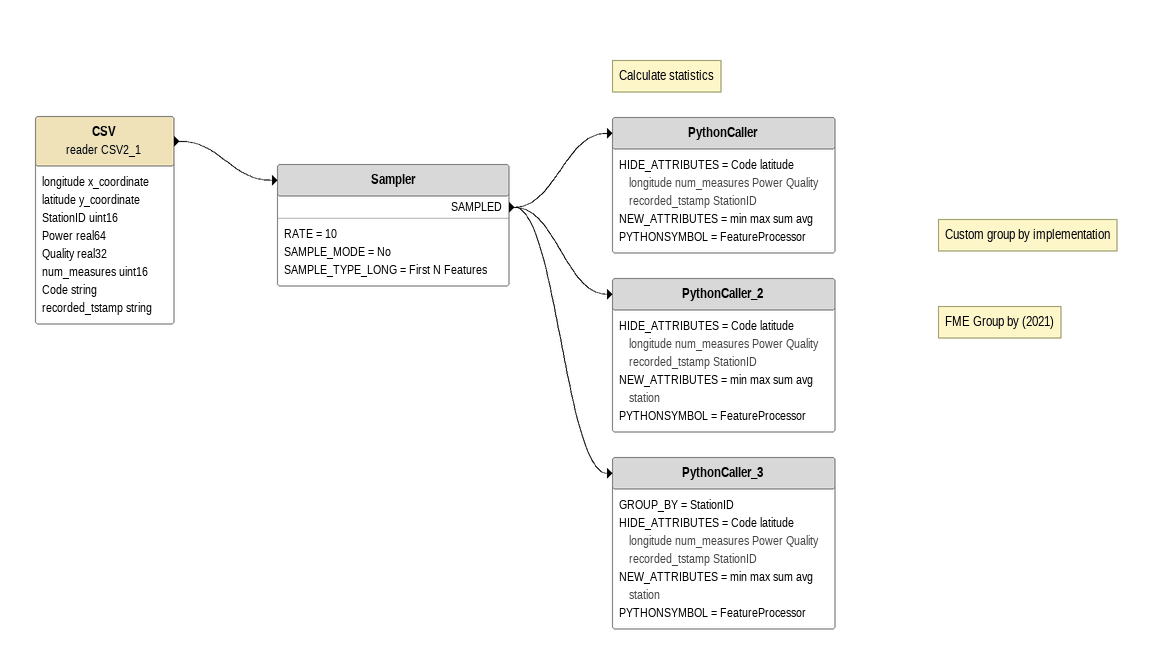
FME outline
CSV (reader CSV2_1)
    attributes: longitude x_coordinate, latitude y_coordinate, StationID uint16, Power real64, Quality real32, num_measures uint16, Code string, recorded_tstamp string
    -> Sampler
Sampler
    RATE = 10
    SAMPLE_MODE = No
    SAMPLE_TYPE_LONG = First N Features
    SAMPLED -> PythonCaller
    SAMPLED -> PythonCaller_2
    SAMPLED -> PythonCaller_3
Note: Calculate statistics
PythonCaller
    HIDE_ATTRIBUTES = Code latitude longitude num_measures Power Quality recorded_tstamp StationID
    NEW_ATTRIBUTES = min max sum avg
    PYTHONSYMBOL = FeatureProcessor
Note: Custom group by implementation
PythonCaller_2
    HIDE_ATTRIBUTES = Code latitude longitude num_measures Power Quality recorded_tstamp StationID
    NEW_ATTRIBUTES = min max sum avg station
    PYTHONSYMBOL = FeatureProcessor
Note: FME Group by (2021)
PythonCaller_3
    GROUP_BY = StationID
    HIDE_ATTRIBUTES = Code latitude longitude num_measures Power Quality recorded_tstamp StationID
    NEW_ATTRIBUTES = min max sum avg station
    PYTHONSYMBOL = FeatureProcessor
